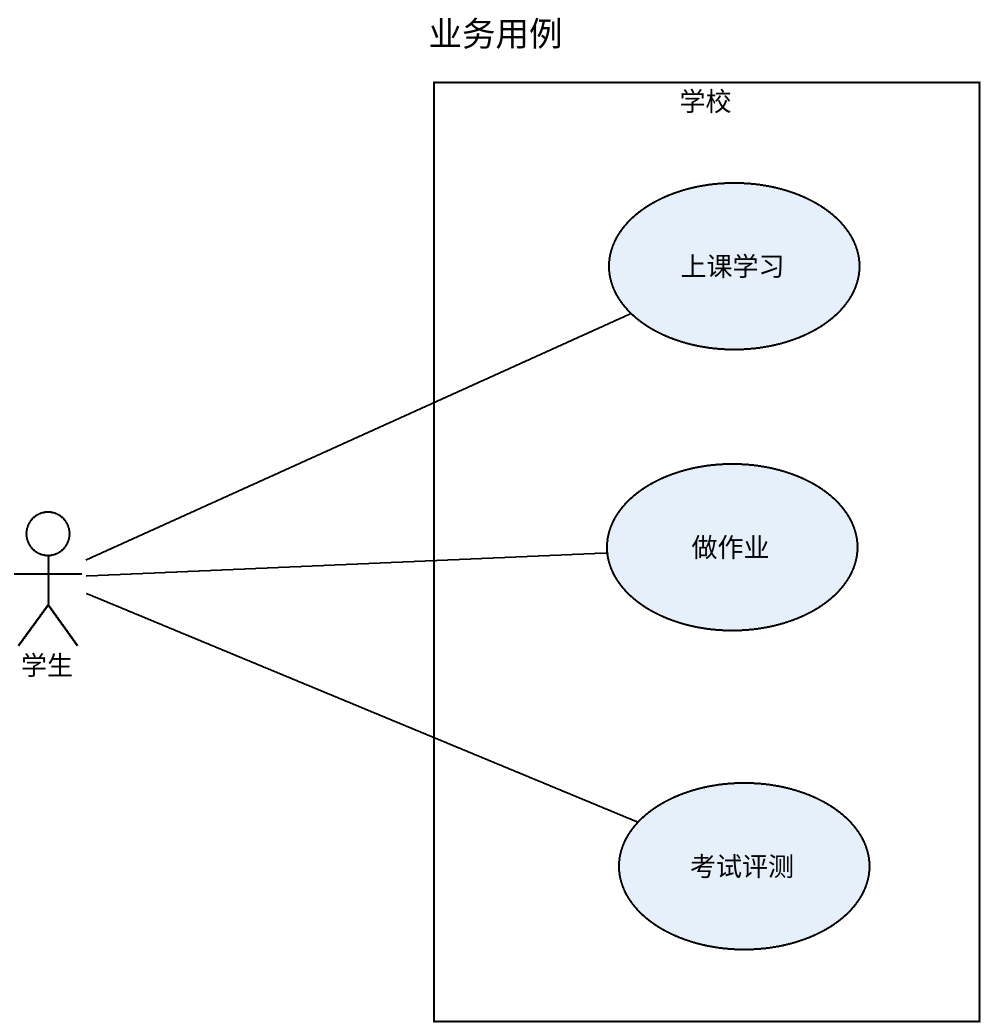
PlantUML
@startuml
title 业务用例
rectangle 学校 {
  usecase 上课学习
  usecase 做作业
  usecase 考试评测
}
actor 学生
学生 -right- 上课学习
学生 -right- 做作业
学生 -right- 考试评测
@enduml
